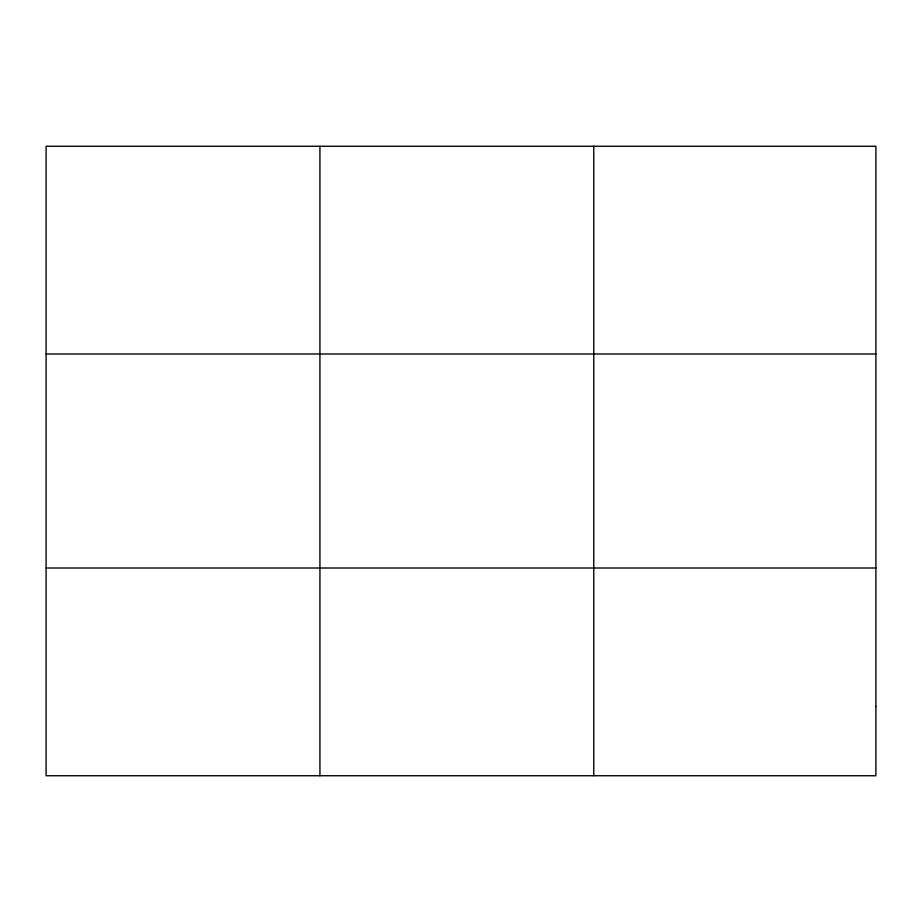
<?xml version="1.0" encoding="UTF-8"?>
<svg xmlns="http://www.w3.org/2000/svg" width="922" height="922" viewBox="0 0 922 922"><rect width="100%" height="100%" fill="white"/><g stroke="black" fill="none" stroke-linecap="round" stroke-linejoin="round"><path stroke-width="1.38" d="M319.934 775.736L319.934 146.264M593.768 775.736L593.768 146.264M46.1 353.99L875.9 353.99M46.1 568.01L875.9 568.01M875.9 706.494L875.9 775.736L46.1 775.736L46.1 146.264L875.9 146.264L875.9 706.494"/></g></svg>
